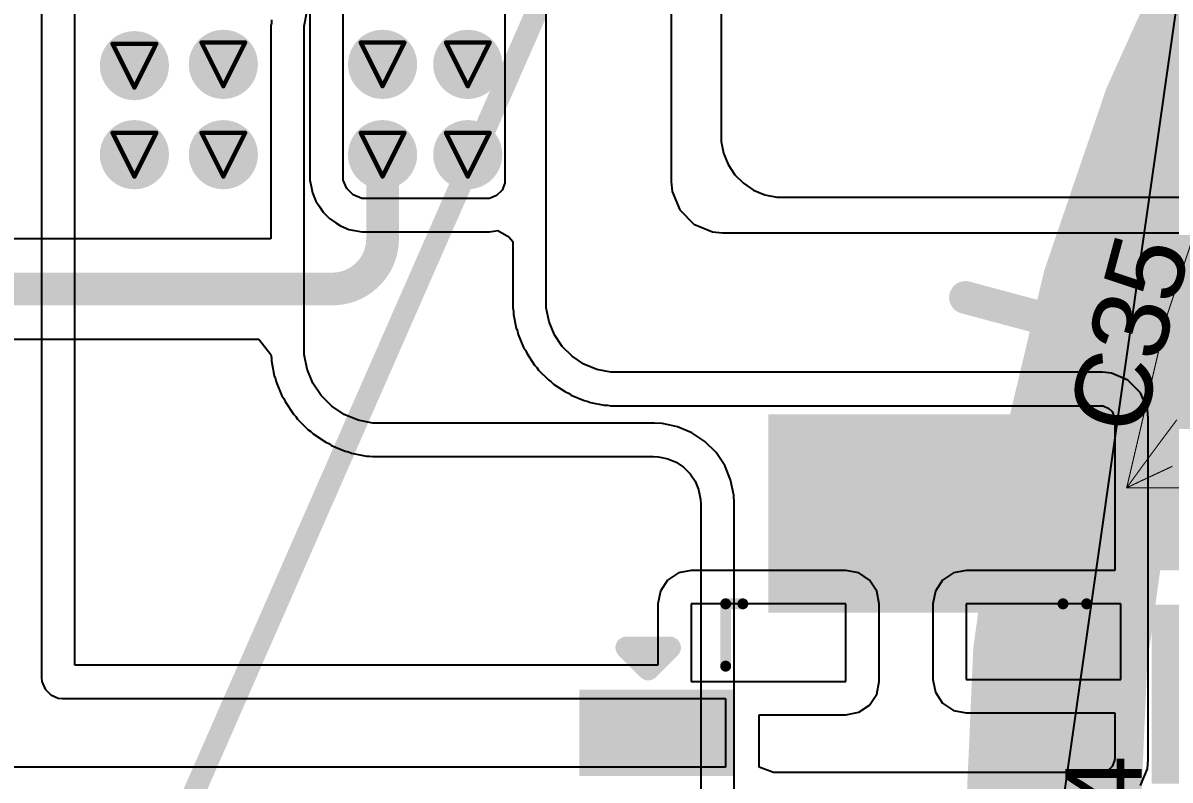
# Model space of a CAD drawing. Header units: inches. Extents: x -7 to 348, y -14 to 159.
# Drawn here: x 1.33 to 14.68, y 20.15 to 28.95 of the extents above; entities that cross this region are included whole.
import ezdxf

# ---------------------------------------------------------------- set-up
doc = ezdxf.new("R2010")
doc.units = ezdxf.units.IN
for name, color, linetype in [('Bottom Layer', 5, 'Continuous'), ('Bottom Overlay', 54, 'Continuous'), ('Bottom Paste', 16, 'Continuous'), ('Bottom Solder', 6, 'Continuous'), ('Dimension', 6, 'Continuous'), ('Drill Drawing', 1, 'Continuous'), ('Fabrication', 76, 'Continuous'), ('Top Layer', 1, 'Continuous'), ('Top Overlay', 2, 'Continuous'), ('Via Holes', 16, 'Continuous')]:
    doc.layers.add(name, color=color, linetype=linetype)
doc.styles.add('Arial', font='', dxfattribs={"height": 0.2})
doc.styles.add('Arial Black_Bold', font='', dxfattribs={"height": 0.2})
doc.styles.get('Arial').set_extended_font_data('Arial')
doc.styles.get('Arial Black_Bold').set_extended_font_data('Arial Black', bold=True)

msp = doc.modelspace()

# ---------------------------------------------------------------- hatches: boundary and pattern name
at = {"layer": 'Bottom Layer'}
h = msp.add_hatch(color=5, dxfattribs=at)
edge = h.paths.add_edge_path()
edge.add_arc((2.631, 28.458), 0.3, 0, 360)
h = msp.add_hatch(color=5, dxfattribs=at)
edge = h.paths.add_edge_path()
edge.add_arc((3.666, 28.473), 0.3, 0, 360)
h = msp.add_hatch(color=5, dxfattribs=at)
edge = h.paths.add_edge_path()
edge.add_arc((5.519, 28.473), 0.3, 0, 360)
h = msp.add_hatch(color=5, dxfattribs=at)
edge = h.paths.add_edge_path()
edge.add_arc((6.51, 28.473), 0.3, 0, 360)
h = msp.add_hatch(color=5, dxfattribs=at)
edge = h.paths.add_edge_path()
edge.add_arc((2.631, 27.423), 0.3, 0, 360)
h = msp.add_hatch(color=5, dxfattribs=at)
edge = h.paths.add_edge_path()
edge.add_arc((3.666, 27.423), 0.3, 0, 360)
h = msp.add_hatch(color=5, dxfattribs=at)
edge = h.paths.add_edge_path()
edge.add_arc((5.519, 27.423), 0.3, 0, 360)
h = msp.add_hatch(color=5, dxfattribs=at)
edge = h.paths.add_edge_path()
edge.add_arc((6.51, 27.423), 0.3, 0, 360)
for points in [[(13.111, 24.3), (13.111, 22.2), (10.111, 22.2), (10.111, 24.3)], [(9.511, 21.1), (9.511, 20.3), (7.911, 20.3), (7.911, 21.1)]]:
    msp.add_hatch(color=5, dxfattribs=at).paths.add_polyline_path(points)
at = {"layer": 'Bottom Paste'}
for points in [[(13.111, 24.3), (13.111, 22.2), (10.111, 22.2), (10.111, 24.3)], [(9.511, 21.1), (9.511, 20.3), (7.911, 20.3), (7.911, 21.1)]]:
    msp.add_hatch(color=16, dxfattribs=at).paths.add_polyline_path(points)
at = {"layer": 'Bottom Solder'}
h = msp.add_hatch(color=6, dxfattribs=at)
edge = h.paths.add_edge_path()
edge.add_arc((2.631, 28.458), 0.402, 0, 360)
h = msp.add_hatch(color=6, dxfattribs=at)
edge = h.paths.add_edge_path()
edge.add_arc((3.666, 28.473), 0.402, 0, 360)
h = msp.add_hatch(color=6, dxfattribs=at)
edge = h.paths.add_edge_path()
edge.add_arc((5.519, 28.473), 0.402, 0, 360)
h = msp.add_hatch(color=6, dxfattribs=at)
edge = h.paths.add_edge_path()
edge.add_arc((6.51, 28.473), 0.402, 0, 360)
h = msp.add_hatch(color=6, dxfattribs=at)
edge = h.paths.add_edge_path()
edge.add_arc((2.631, 27.423), 0.402, 0, 360)
h = msp.add_hatch(color=6, dxfattribs=at)
edge = h.paths.add_edge_path()
edge.add_arc((3.666, 27.423), 0.402, 0, 360)
h = msp.add_hatch(color=6, dxfattribs=at)
edge = h.paths.add_edge_path()
edge.add_arc((5.519, 27.423), 0.402, 0, 360)
h = msp.add_hatch(color=6, dxfattribs=at)
edge = h.paths.add_edge_path()
edge.add_arc((6.51, 27.423), 0.402, 0, 360)
for points in [[(13.213, 24.402), (13.213, 22.098), (10.009, 22.098), (10.009, 24.402)], [(9.613, 21.202), (9.613, 20.198), (7.809, 20.198), (7.809, 21.202)]]:
    msp.add_hatch(color=6, dxfattribs=at).paths.add_polyline_path(points)
at = {"layer": 'Top Layer'}
h = msp.add_hatch(color=1, dxfattribs=at)
edge = h.paths.add_edge_path()
edge.add_arc((2.631, 28.458), 0.3, 0, 360)
h = msp.add_hatch(color=1, dxfattribs=at)
edge = h.paths.add_edge_path()
edge.add_arc((3.666, 28.473), 0.3, 0, 360)
h = msp.add_hatch(color=1, dxfattribs=at)
edge = h.paths.add_edge_path()
edge.add_arc((5.519, 28.473), 0.3, 0, 360)
h = msp.add_hatch(color=1, dxfattribs=at)
edge = h.paths.add_edge_path()
edge.add_arc((6.51, 28.473), 0.3, 0, 360)
h = msp.add_hatch(color=1, dxfattribs=at)
edge = h.paths.add_edge_path()
edge.add_arc((2.631, 27.423), 0.3, 0, 360)
h = msp.add_hatch(color=1, dxfattribs=at)
edge = h.paths.add_edge_path()
edge.add_arc((3.666, 27.423), 0.3, 0, 360)
h = msp.add_hatch(color=1, dxfattribs=at)
edge = h.paths.add_edge_path()
edge.add_arc((5.519, 27.423), 0.3, 0, 360)
h = msp.add_hatch(color=1, dxfattribs=at)
edge = h.paths.add_edge_path()
edge.add_arc((6.51, 27.423), 0.3, 0, 360)
at = {"layer": 'Via Holes'}
h = msp.add_hatch(color=7, dxfattribs=at)
edge = h.paths.add_edge_path()
edge.add_arc((2.631, 28.458), 0.15, 0, 360)
h = msp.add_hatch(color=7, dxfattribs=at)
edge = h.paths.add_edge_path()
edge.add_arc((3.666, 28.473), 0.15, 0, 360)
h = msp.add_hatch(color=7, dxfattribs=at)
edge = h.paths.add_edge_path()
edge.add_arc((5.519, 28.473), 0.15, 0, 360)
h = msp.add_hatch(color=7, dxfattribs=at)
edge = h.paths.add_edge_path()
edge.add_arc((6.51, 28.473), 0.15, 0, 360)
h = msp.add_hatch(color=7, dxfattribs=at)
edge = h.paths.add_edge_path()
edge.add_arc((2.631, 27.423), 0.15, 0, 360)
h = msp.add_hatch(color=7, dxfattribs=at)
edge = h.paths.add_edge_path()
edge.add_arc((3.666, 27.423), 0.15, 0, 360)
h = msp.add_hatch(color=7, dxfattribs=at)
edge = h.paths.add_edge_path()
edge.add_arc((5.519, 27.423), 0.15, 0, 360)
h = msp.add_hatch(color=7, dxfattribs=at)
edge = h.paths.add_edge_path()
edge.add_arc((6.51, 27.423), 0.15, 0, 360)

# ---------------------------------------------------------------- linework, layer by layer
at = {"layer": 'Bottom Layer'}
for p, q in [((1.55, 34.867), (1.55, 22.2)), ((1.938, 22.2), (1.938, 34.812)), ((4.673, 33.647), (4.673, 27.181)), ((5.062, 27.181), (5.062, 33.613)), ((7.424, 25.723), (7.424, 32.472)), ((6.943, 32.232), (6.943, 27.137)), ((9.457, 30.89), (9.457, 27.649)), ((8.876, 29.991), (8.876, 27.112)), ((9.457, 27.649), (9.457, 27.578)), ((9.457, 27.578), (9.485, 27.439)), ((9.485, 27.439), (9.539, 27.308)), ((9.539, 27.308), (9.617, 27.19)), ((4.673, 27.181), (4.673, 27.128)), ((4.673, 27.128), (4.673, 27.128)), ((4.673, 27.128), (4.673, 27.128)), ((4.673, 27.128), (4.687, 27.056)), ((5.062, 27.128), (5.062, 27.181)), ((5.062, 27.181), (5.062, 27.181)), ((5.102, 27.029), (5.062, 27.128)), ((6.943, 27.137), (6.943, 27.092)), ((8.876, 27.112), (8.887, 26.995)), ((9.617, 27.19), (9.718, 27.09)), ((4.687, 27.056), (4.703, 26.979)), ((4.703, 26.979), (4.703, 26.979)), ((4.703, 26.979), (4.703, 26.979)), ((4.703, 26.979), (4.744, 26.881)), ((5.178, 26.954), (5.102, 27.029)), ((6.909, 27.01), (6.846, 26.947)), ((6.943, 27.092), (6.909, 27.01)), ((8.887, 26.995), (8.977, 26.78)), ((9.718, 27.09), (9.835, 27.012)), ((9.835, 27.012), (9.966, 26.957)), ((4.744, 26.881), (4.744, 26.881)), ((4.744, 26.881), (4.744, 26.881)), ((4.744, 26.881), (4.784, 26.821)), ((5.277, 26.913), (5.178, 26.954)), ((5.33, 26.913), (5.277, 26.913)), ((6.719, 26.913), (5.33, 26.913)), ((6.764, 26.913), (6.719, 26.913)), ((6.719, 26.913), (6.719, 26.913)), ((6.846, 26.947), (6.764, 26.913)), ((9.966, 26.957), (10.105, 26.93)), ((10.105, 26.93), (10.176, 26.93)), ((10.176, 26.93), (15.297, 26.93)), ((10.176, 26.93), (10.176, 26.93)), ((4.784, 26.821), (4.828, 26.755)), ((4.828, 26.755), (4.828, 26.755)), ((4.828, 26.755), (4.828, 26.755)), ((4.828, 26.755), (4.903, 26.679)), ((8.977, 26.78), (9.142, 26.614)), ((4.903, 26.679), (4.903, 26.679)), ((4.903, 26.679), (4.903, 26.679)), ((4.903, 26.679), (4.975, 26.631)), ((4.975, 26.631), (5.029, 26.595)), ((5.029, 26.595), (5.029, 26.595)), ((5.029, 26.595), (5.029, 26.595)), ((5.029, 26.595), (5.128, 26.554)), ((9.142, 26.614), (9.358, 26.525)), ((5.128, 26.554), (5.128, 26.554)), ((5.128, 26.554), (5.128, 26.554)), ((5.128, 26.554), (5.192, 26.541)), ((5.192, 26.541), (5.277, 26.524)), ((5.277, 26.524), (5.277, 26.524)), ((5.277, 26.524), (5.277, 26.524)), ((5.277, 26.524), (5.33, 26.524)), ((5.33, 26.524), (6.719, 26.524)), ((6.719, 26.524), (6.763, 26.524)), ((6.763, 26.524), (6.837, 26.539)), ((6.763, 26.524), (6.763, 26.524)), ((6.763, 26.524), (6.763, 26.524)), ((6.837, 26.539), (6.858, 26.543)), ((6.858, 26.543), (6.989, 26.466)), ((6.989, 26.466), (7.036, 26.412)), ((9.358, 26.525), (9.475, 26.514)), ((9.475, 26.514), (14.951, 26.514)), ((9.475, 26.514), (9.475, 26.514)), ((7.036, 26.412), (7.036, 25.723)), ((7.036, 25.723), (7.036, 25.641)), ((7.036, 25.641), (7.043, 25.604)), ((7.424, 25.641), (7.424, 25.723)), ((7.424, 25.723), (7.424, 25.723)), ((7.456, 25.481), (7.424, 25.641)), ((7.043, 25.604), (7.043, 25.565)), ((7.043, 25.565), (7.075, 25.405)), ((7.075, 25.405), (7.09, 25.369)), ((7.09, 25.369), (7.097, 25.332)), ((7.519, 25.329), (7.456, 25.481)), ((7.097, 25.332), (7.16, 25.181)), ((7.61, 25.193), (7.519, 25.329)), ((7.16, 25.181), (7.181, 25.149)), ((7.181, 25.149), (7.196, 25.114)), ((7.196, 25.114), (7.287, 24.977)), ((7.725, 25.078), (7.61, 25.193)), ((7.287, 24.977), (7.314, 24.95)), ((7.861, 24.987), (7.725, 25.078)), ((8.013, 24.924), (7.861, 24.987)), ((7.314, 24.95), (7.335, 24.919)), ((7.335, 24.919), (7.451, 24.803)), ((8.173, 24.892), (8.013, 24.924)), ((8.255, 24.892), (8.173, 24.892)), ((13.896, 24.892), (8.255, 24.892)), ((13.999, 24.882), (13.896, 24.892)), ((13.896, 24.892), (13.896, 24.892)), ((14.191, 24.802), (13.999, 24.882)), ((7.451, 24.803), (7.482, 24.782)), ((7.482, 24.782), (7.509, 24.755)), ((7.509, 24.755), (7.646, 24.664)), ((14.338, 24.655), (14.191, 24.802)), ((7.646, 24.664), (7.681, 24.649)), ((7.681, 24.649), (7.713, 24.628)), ((7.713, 24.628), (7.864, 24.565)), ((7.864, 24.565), (7.901, 24.558)), ((14.418, 24.464), (14.338, 24.655)), ((7.901, 24.558), (7.937, 24.543)), ((7.937, 24.543), (8.097, 24.511)), ((8.097, 24.511), (8.136, 24.511)), ((8.136, 24.511), (8.173, 24.504)), ((8.173, 24.504), (8.255, 24.504)), ((8.255, 24.504), (13.876, 24.504)), ((13.876, 24.504), (13.904, 24.501)), ((13.904, 24.501), (13.971, 24.473)), ((13.971, 24.473), (14.009, 24.435)), ((14.009, 24.435), (14.037, 24.368)), ((14.428, 24.36), (14.418, 24.464)), ((14.037, 24.368), (14.039, 24.341)), ((14.039, 24.341), (14.039, 22.588)), ((14.428, 20.387), (14.428, 24.36)), ((8.962, 22.559), (8.836, 22.475)), ((9.111, 22.588), (8.962, 22.559)), ((10.911, 22.588), (9.111, 22.588)), ((11.06, 22.559), (10.911, 22.588)), ((11.186, 22.475), (11.06, 22.559)), ((12.162, 22.559), (12.036, 22.475)), ((12.311, 22.588), (12.162, 22.559)), ((14.039, 22.588), (12.311, 22.588)), ((8.836, 22.475), (8.752, 22.349)), ((11.27, 22.349), (11.186, 22.475)), ((12.036, 22.475), (11.952, 22.349)), ((8.752, 22.349), (8.723, 22.2)), ((11.299, 22.2), (11.27, 22.349)), ((11.952, 22.349), (11.923, 22.2)), ((1.55, 22.2), (1.55, 21.343)), ((1.938, 21.488), (1.938, 22.2)), ((8.723, 22.2), (8.723, 21.488)), ((10.911, 22.2), (9.111, 22.2)), ((9.111, 22.2), (9.111, 21.298)), ((10.911, 21.298), (10.911, 22.2)), ((11.299, 21.298), (11.299, 22.2)), ((11.923, 22.2), (11.923, 21.319)), ((14.111, 22.2), (12.311, 22.2)), ((12.311, 22.2), (12.311, 21.319)), ((14.111, 21.319), (14.111, 22.2)), ((8.723, 21.488), (1.938, 21.488)), ((1.55, 21.343), (1.555, 21.296)), ((1.555, 21.296), (1.591, 21.208)), ((9.111, 21.298), (10.911, 21.298)), ((11.27, 21.149), (11.299, 21.298)), ((11.923, 21.319), (11.952, 21.171)), ((12.311, 21.319), (14.111, 21.319)), ((1.591, 21.208), (1.658, 21.141)), ((1.658, 21.141), (1.745, 21.105)), ((1.745, 21.105), (1.793, 21.1)), ((1.793, 21.1), (1.793, 21.1)), ((1.793, 21.1), (9.511, 21.1)), ((9.511, 21.1), (9.511, 20.3)), ((11.186, 21.023), (11.27, 21.149)), ((11.952, 21.171), (12.036, 21.045)), ((11.06, 20.939), (11.186, 21.023)), ((12.036, 21.045), (12.162, 20.96)), ((12.162, 20.96), (12.311, 20.931)), ((9.899, 20.3), (9.899, 20.909)), ((9.899, 20.909), (10.911, 20.909)), ((10.911, 20.909), (11.06, 20.939)), ((12.311, 20.931), (14.039, 20.931)), ((14.039, 20.931), (14.039, 20.406)), ((9.511, 20.3), (0.032, 20.3)), ((10.069, 20.238), (9.899, 20.3)), ((14.008, 20.309), (13.969, 20.27)), ((14.037, 20.378), (14.008, 20.309)), ((14.039, 20.406), (14.037, 20.378)), ((14.418, 20.282), (14.428, 20.387)), ((14.428, 20.387), (14.428, 20.387)), ((13.872, 20.238), (10.069, 20.238)), ((13.9, 20.241), (13.872, 20.238)), ((13.969, 20.27), (13.9, 20.241)), ((14.337, 20.089), (14.418, 20.282))]:
    msp.add_line(p, q, dxfattribs=at)
at = {"layer": 'Bottom Overlay'}
for points in [[(9.511, 22.2, 0.127, 0.127, 0), (9.711, 22.2, 0.127, 0.127, 0)], [(9.511, 22.2, 0.127, 0.127, 0), (9.511, 21.475, 0.127, 0.127, 0)], [(13.436, 22.2, 0.127, 0.127, 0), (13.711, 22.2, 0.127, 0.127, 0)], [(13.711, 22.2, 0.127, 0.127, 0), (13.711, 16.7, 0.127, 0.127, 0)], [(8.355, 21.691, 0.254, 0.254, 0), (8.609, 21.437, 0.254, 0.254, 0)], [(8.355, 21.691, 0.254, 0.254, 0), (8.863, 21.691, 0.254, 0.254, 0)], [(8.609, 21.437, 0.254, 0.254, 0), (8.863, 21.691, 0.254, 0.254, 0)]]:
    msp.add_lwpolyline(points, format="xyseb", dxfattribs=at)
for points in [[(9.479, 22.2, 0.0635, 0.0635, 1), (9.543, 22.2, 0.0635, 0.0635, 1)], [(9.479, 22.2, 0.0635, 0.0635, 1), (9.543, 22.2, 0.0635, 0.0635, 1)], [(9.679, 22.2, 0.0635, 0.0635, 1), (9.743, 22.2, 0.0635, 0.0635, 1)], [(13.404, 22.2, 0.0635, 0.0635, 1), (13.468, 22.2, 0.0635, 0.0635, 1)], [(13.679, 22.2, 0.0635, 0.0635, 1), (13.743, 22.2, 0.0635, 0.0635, 1)], [(13.679, 22.2, 0.0635, 0.0635, 1), (13.743, 22.2, 0.0635, 0.0635, 1)], [(8.292, 21.691, 0.127, 0.127, 1), (8.419, 21.691, 0.127, 0.127, 1)], [(8.292, 21.691, 0.127, 0.127, 1), (8.419, 21.691, 0.127, 0.127, 1)], [(8.8, 21.691, 0.127, 0.127, 1), (8.927, 21.691, 0.127, 0.127, 1)], [(8.8, 21.691, 0.127, 0.127, 1), (8.927, 21.691, 0.127, 0.127, 1)], [(8.546, 21.437, 0.127, 0.127, 1), (8.673, 21.437, 0.127, 0.127, 1)], [(8.546, 21.437, 0.127, 0.127, 1), (8.673, 21.437, 0.127, 0.127, 1)], [(9.479, 21.475, 0.0635, 0.0635, 1), (9.543, 21.475, 0.0635, 0.0635, 1)]]:
    msp.add_lwpolyline(points, format="xyseb", close=True, dxfattribs=at)
at = {"layer": 'Dimension'}
for points in [[(58.31, 19.467, 0.254, 0.254, 1), (13.31, 19.467, 0.254, 0.254, 1)], [(12.207, 25.762, 0.191, 0.191, 1), (12.398, 25.762, 0.191, 0.191, 1)]]:
    msp.add_lwpolyline(points, format="xyseb", close=True, dxfattribs=at)
msp.add_lwpolyline([(12.303, 25.762, 0.381, 0.381, 0), (61.168, 12.669, 0.381, 0.381, 0)], format="xyseb", dxfattribs=at)
at = {"layer": 'Drill Drawing'}
for points in [[(2.377, 28.712, 0.0508, 0.0508, 0), (2.885, 28.712, 0.0508, 0.0508, 0)], [(2.377, 28.712, 0.0508, 0.0508, 0), (2.631, 28.204, 0.0508, 0.0508, 0)], [(2.631, 28.204, 0.0508, 0.0508, 0), (2.885, 28.712, 0.0508, 0.0508, 0)], [(3.412, 28.727, 0.0508, 0.0508, 0), (3.92, 28.727, 0.0508, 0.0508, 0)], [(3.412, 28.727, 0.0508, 0.0508, 0), (3.666, 28.219, 0.0508, 0.0508, 0)], [(3.666, 28.219, 0.0508, 0.0508, 0), (3.92, 28.727, 0.0508, 0.0508, 0)], [(5.265, 28.727, 0.0508, 0.0508, 0), (5.773, 28.727, 0.0508, 0.0508, 0)], [(5.265, 28.727, 0.0508, 0.0508, 0), (5.519, 28.219, 0.0508, 0.0508, 0)], [(5.519, 28.219, 0.0508, 0.0508, 0), (5.773, 28.727, 0.0508, 0.0508, 0)], [(6.256, 28.727, 0.0508, 0.0508, 0), (6.764, 28.727, 0.0508, 0.0508, 0)], [(6.256, 28.727, 0.0508, 0.0508, 0), (6.51, 28.219, 0.0508, 0.0508, 0)], [(6.51, 28.219, 0.0508, 0.0508, 0), (6.764, 28.727, 0.0508, 0.0508, 0)], [(2.377, 27.677, 0.0508, 0.0508, 0), (2.885, 27.677, 0.0508, 0.0508, 0)], [(2.377, 27.677, 0.0508, 0.0508, 0), (2.631, 27.169, 0.0508, 0.0508, 0)], [(2.631, 27.169, 0.0508, 0.0508, 0), (2.885, 27.677, 0.0508, 0.0508, 0)], [(3.412, 27.677, 0.0508, 0.0508, 0), (3.92, 27.677, 0.0508, 0.0508, 0)], [(3.412, 27.677, 0.0508, 0.0508, 0), (3.666, 27.169, 0.0508, 0.0508, 0)], [(3.666, 27.169, 0.0508, 0.0508, 0), (3.92, 27.677, 0.0508, 0.0508, 0)], [(5.265, 27.677, 0.0508, 0.0508, 0), (5.773, 27.677, 0.0508, 0.0508, 0)], [(5.265, 27.677, 0.0508, 0.0508, 0), (5.519, 27.169, 0.0508, 0.0508, 0)], [(5.519, 27.169, 0.0508, 0.0508, 0), (5.773, 27.677, 0.0508, 0.0508, 0)], [(6.256, 27.677, 0.0508, 0.0508, 0), (6.764, 27.677, 0.0508, 0.0508, 0)], [(6.256, 27.677, 0.0508, 0.0508, 0), (6.51, 27.169, 0.0508, 0.0508, 0)], [(6.51, 27.169, 0.0508, 0.0508, 0), (6.764, 27.677, 0.0508, 0.0508, 0)]]:
    msp.add_lwpolyline(points, format="xyseb", dxfattribs=at)
for points in [[(2.364, 28.712, 0.0254, 0.0254, 1), (2.39, 28.712, 0.0254, 0.0254, 1)], [(2.364, 28.712, 0.0254, 0.0254, 1), (2.39, 28.712, 0.0254, 0.0254, 1)], [(2.872, 28.712, 0.0254, 0.0254, 1), (2.898, 28.712, 0.0254, 0.0254, 1)], [(2.872, 28.712, 0.0254, 0.0254, 1), (2.898, 28.712, 0.0254, 0.0254, 1)], [(3.399, 28.727, 0.0254, 0.0254, 1), (3.425, 28.727, 0.0254, 0.0254, 1)], [(3.399, 28.727, 0.0254, 0.0254, 1), (3.425, 28.727, 0.0254, 0.0254, 1)], [(3.907, 28.727, 0.0254, 0.0254, 1), (3.933, 28.727, 0.0254, 0.0254, 1)], [(3.907, 28.727, 0.0254, 0.0254, 1), (3.933, 28.727, 0.0254, 0.0254, 1)], [(5.252, 28.727, 0.0254, 0.0254, 1), (5.277, 28.727, 0.0254, 0.0254, 1)], [(5.252, 28.727, 0.0254, 0.0254, 1), (5.277, 28.727, 0.0254, 0.0254, 1)], [(5.76, 28.727, 0.0254, 0.0254, 1), (5.785, 28.727, 0.0254, 0.0254, 1)], [(5.76, 28.727, 0.0254, 0.0254, 1), (5.785, 28.727, 0.0254, 0.0254, 1)], [(6.244, 28.727, 0.0254, 0.0254, 1), (6.269, 28.727, 0.0254, 0.0254, 1)], [(6.244, 28.727, 0.0254, 0.0254, 1), (6.269, 28.727, 0.0254, 0.0254, 1)], [(6.752, 28.727, 0.0254, 0.0254, 1), (6.777, 28.727, 0.0254, 0.0254, 1)], [(6.752, 28.727, 0.0254, 0.0254, 1), (6.777, 28.727, 0.0254, 0.0254, 1)], [(2.618, 28.204, 0.0254, 0.0254, 1), (2.644, 28.204, 0.0254, 0.0254, 1)], [(2.618, 28.204, 0.0254, 0.0254, 1), (2.644, 28.204, 0.0254, 0.0254, 1)], [(3.653, 28.219, 0.0254, 0.0254, 1), (3.679, 28.219, 0.0254, 0.0254, 1)], [(3.653, 28.219, 0.0254, 0.0254, 1), (3.679, 28.219, 0.0254, 0.0254, 1)], [(5.506, 28.219, 0.0254, 0.0254, 1), (5.531, 28.219, 0.0254, 0.0254, 1)], [(5.506, 28.219, 0.0254, 0.0254, 1), (5.531, 28.219, 0.0254, 0.0254, 1)], [(6.498, 28.219, 0.0254, 0.0254, 1), (6.523, 28.219, 0.0254, 0.0254, 1)], [(6.498, 28.219, 0.0254, 0.0254, 1), (6.523, 28.219, 0.0254, 0.0254, 1)], [(2.364, 27.677, 0.0254, 0.0254, 1), (2.39, 27.677, 0.0254, 0.0254, 1)], [(2.364, 27.677, 0.0254, 0.0254, 1), (2.39, 27.677, 0.0254, 0.0254, 1)], [(2.872, 27.677, 0.0254, 0.0254, 1), (2.898, 27.677, 0.0254, 0.0254, 1)], [(2.872, 27.677, 0.0254, 0.0254, 1), (2.898, 27.677, 0.0254, 0.0254, 1)], [(3.399, 27.677, 0.0254, 0.0254, 1), (3.425, 27.677, 0.0254, 0.0254, 1)], [(3.399, 27.677, 0.0254, 0.0254, 1), (3.425, 27.677, 0.0254, 0.0254, 1)], [(3.907, 27.677, 0.0254, 0.0254, 1), (3.933, 27.677, 0.0254, 0.0254, 1)], [(3.907, 27.677, 0.0254, 0.0254, 1), (3.933, 27.677, 0.0254, 0.0254, 1)], [(5.252, 27.677, 0.0254, 0.0254, 1), (5.277, 27.677, 0.0254, 0.0254, 1)], [(5.252, 27.677, 0.0254, 0.0254, 1), (5.277, 27.677, 0.0254, 0.0254, 1)], [(5.76, 27.677, 0.0254, 0.0254, 1), (5.785, 27.677, 0.0254, 0.0254, 1)], [(5.76, 27.677, 0.0254, 0.0254, 1), (5.785, 27.677, 0.0254, 0.0254, 1)], [(6.244, 27.677, 0.0254, 0.0254, 1), (6.269, 27.677, 0.0254, 0.0254, 1)], [(6.244, 27.677, 0.0254, 0.0254, 1), (6.269, 27.677, 0.0254, 0.0254, 1)], [(6.752, 27.677, 0.0254, 0.0254, 1), (6.777, 27.677, 0.0254, 0.0254, 1)], [(6.752, 27.677, 0.0254, 0.0254, 1), (6.777, 27.677, 0.0254, 0.0254, 1)], [(2.618, 27.169, 0.0254, 0.0254, 1), (2.644, 27.169, 0.0254, 0.0254, 1)], [(2.618, 27.169, 0.0254, 0.0254, 1), (2.644, 27.169, 0.0254, 0.0254, 1)], [(3.653, 27.169, 0.0254, 0.0254, 1), (3.679, 27.169, 0.0254, 0.0254, 1)], [(3.653, 27.169, 0.0254, 0.0254, 1), (3.679, 27.169, 0.0254, 0.0254, 1)], [(5.506, 27.169, 0.0254, 0.0254, 1), (5.531, 27.169, 0.0254, 0.0254, 1)], [(5.506, 27.169, 0.0254, 0.0254, 1), (5.531, 27.169, 0.0254, 0.0254, 1)], [(6.498, 27.169, 0.0254, 0.0254, 1), (6.523, 27.169, 0.0254, 0.0254, 1)], [(6.498, 27.169, 0.0254, 0.0254, 1), (6.523, 27.169, 0.0254, 0.0254, 1)]]:
    msp.add_lwpolyline(points, format="xyseb", close=True, dxfattribs=at)
at = {"layer": 'Fabrication'}
for points in [[(54.511, 31.138, 0.0127, 0.0127, -1.205705), (14.177, 15.55, 0.0127, 0.0127, 0)], [(54.511, 31.138, 0.0127, 0.0127, -1.205705), (14.177, 15.55, 0.0127, 0.0127, 0)], [(14.178, 23.55, 0.0127, 0.0127, -0.093151), (17.106, 31.131, 0.0127, 0.0127, 0)], [(14.178, 23.55, 0.0127, 0.0127, -0.093151), (17.106, 31.131, 0.0127, 0.0127, 0)], [(14.575, 24.092, 0.0127, 0.0127, 0), (14.761, 24.34, 0.0127, 0.0127, 0)], [(14.575, 24.092, 0.0127, 0.0127, 0), (14.761, 24.34, 0.0127, 0.0127, 0)], [(14.494, 23.982, 0.0127, 0.0127, 0), (14.53, 24.03, 0.0127, 0.0127, 0)], [(14.494, 23.982, 0.0127, 0.0127, 0), (14.53, 24.03, 0.0127, 0.0127, 0)], [(14.53, 24.03, 0.0127, 0.0127, 0), (14.575, 24.092, 0.0127, 0.0127, 0)], [(14.53, 24.03, 0.0127, 0.0127, 0), (14.575, 24.092, 0.0127, 0.0127, 0)], [(14.41, 23.868, 0.0127, 0.0127, 0), (14.435, 23.903, 0.0127, 0.0127, 0)], [(14.41, 23.868, 0.0127, 0.0127, 0), (14.435, 23.903, 0.0127, 0.0127, 0)], [(14.435, 23.903, 0.0127, 0.0127, 0), (14.463, 23.94, 0.0127, 0.0127, 0)], [(14.435, 23.903, 0.0127, 0.0127, 0), (14.463, 23.94, 0.0127, 0.0127, 0)], [(14.463, 23.94, 0.0127, 0.0127, 0), (14.494, 23.982, 0.0127, 0.0127, 0)], [(14.463, 23.94, 0.0127, 0.0127, 0), (14.494, 23.982, 0.0127, 0.0127, 0)], [(14.324, 23.751, 0.0127, 0.0127, 0), (14.344, 23.778, 0.0127, 0.0127, 0)], [(14.324, 23.751, 0.0127, 0.0127, 0), (14.344, 23.778, 0.0127, 0.0127, 0)], [(14.344, 23.778, 0.0127, 0.0127, 0), (14.365, 23.807, 0.0127, 0.0127, 0)], [(14.344, 23.778, 0.0127, 0.0127, 0), (14.365, 23.807, 0.0127, 0.0127, 0)], [(14.365, 23.807, 0.0127, 0.0127, 0), (14.387, 23.837, 0.0127, 0.0127, 0)], [(14.365, 23.807, 0.0127, 0.0127, 0), (14.387, 23.837, 0.0127, 0.0127, 0)], [(14.387, 23.837, 0.0127, 0.0127, 0), (14.41, 23.868, 0.0127, 0.0127, 0)], [(14.387, 23.837, 0.0127, 0.0127, 0), (14.41, 23.868, 0.0127, 0.0127, 0)], [(14.582, 23.74, 0.0127, 0.0127, 0), (14.621, 23.758, 0.0127, 0.0127, 0)], [(14.582, 23.74, 0.0127, 0.0127, 0), (14.621, 23.758, 0.0127, 0.0127, 0)], [(14.621, 23.758, 0.0127, 0.0127, 0), (14.663, 23.778, 0.0127, 0.0127, 0)], [(14.621, 23.758, 0.0127, 0.0127, 0), (14.663, 23.778, 0.0127, 0.0127, 0)], [(14.663, 23.778, 0.0127, 0.0127, 0), (14.71, 23.8, 0.0127, 0.0127, 0)], [(14.663, 23.778, 0.0127, 0.0127, 0), (14.71, 23.8, 0.0127, 0.0127, 0)], [(14.224, 23.614, 0.0127, 0.0127, 0), (14.239, 23.635, 0.0127, 0.0127, 0)], [(14.224, 23.614, 0.0127, 0.0127, 0), (14.239, 23.635, 0.0127, 0.0127, 0)], [(14.239, 23.635, 0.0127, 0.0127, 0), (14.255, 23.656, 0.0127, 0.0127, 0)], [(14.239, 23.635, 0.0127, 0.0127, 0), (14.255, 23.656, 0.0127, 0.0127, 0)], [(14.255, 23.656, 0.0127, 0.0127, 0), (14.271, 23.679, 0.0127, 0.0127, 0)], [(14.255, 23.656, 0.0127, 0.0127, 0), (14.271, 23.679, 0.0127, 0.0127, 0)], [(14.271, 23.679, 0.0127, 0.0127, 0), (14.288, 23.701, 0.0127, 0.0127, 0)], [(14.271, 23.679, 0.0127, 0.0127, 0), (14.288, 23.701, 0.0127, 0.0127, 0)], [(14.288, 23.701, 0.0127, 0.0127, 0), (14.305, 23.725, 0.0127, 0.0127, 0)], [(14.288, 23.701, 0.0127, 0.0127, 0), (14.305, 23.725, 0.0127, 0.0127, 0)], [(14.305, 23.725, 0.0127, 0.0127, 0), (14.324, 23.751, 0.0127, 0.0127, 0)], [(14.305, 23.725, 0.0127, 0.0127, 0), (14.324, 23.751, 0.0127, 0.0127, 0)], [(14.316, 23.616, 0.0127, 0.0127, 0), (14.342, 23.628, 0.0127, 0.0127, 0)], [(14.316, 23.616, 0.0127, 0.0127, 0), (14.342, 23.628, 0.0127, 0.0127, 0)], [(14.342, 23.628, 0.0127, 0.0127, 0), (14.367, 23.64, 0.0127, 0.0127, 0)], [(14.342, 23.628, 0.0127, 0.0127, 0), (14.367, 23.64, 0.0127, 0.0127, 0)], [(14.367, 23.64, 0.0127, 0.0127, 0), (14.394, 23.652, 0.0127, 0.0127, 0)], [(14.367, 23.64, 0.0127, 0.0127, 0), (14.394, 23.652, 0.0127, 0.0127, 0)], [(14.394, 23.652, 0.0127, 0.0127, 0), (14.422, 23.666, 0.0127, 0.0127, 0)], [(14.394, 23.652, 0.0127, 0.0127, 0), (14.422, 23.666, 0.0127, 0.0127, 0)], [(14.422, 23.666, 0.0127, 0.0127, 0), (14.451, 23.679, 0.0127, 0.0127, 0)], [(14.422, 23.666, 0.0127, 0.0127, 0), (14.451, 23.679, 0.0127, 0.0127, 0)], [(14.451, 23.679, 0.0127, 0.0127, 0), (14.481, 23.693, 0.0127, 0.0127, 0)], [(14.451, 23.679, 0.0127, 0.0127, 0), (14.481, 23.693, 0.0127, 0.0127, 0)], [(14.481, 23.693, 0.0127, 0.0127, 0), (14.513, 23.708, 0.0127, 0.0127, 0)], [(14.481, 23.693, 0.0127, 0.0127, 0), (14.513, 23.708, 0.0127, 0.0127, 0)], [(14.513, 23.708, 0.0127, 0.0127, 0), (14.547, 23.724, 0.0127, 0.0127, 0)], [(14.513, 23.708, 0.0127, 0.0127, 0), (14.547, 23.724, 0.0127, 0.0127, 0)], [(14.547, 23.724, 0.0127, 0.0127, 0), (14.582, 23.74, 0.0127, 0.0127, 0)], [(14.547, 23.724, 0.0127, 0.0127, 0), (14.582, 23.74, 0.0127, 0.0127, 0)], [(14.178, 23.55, 0.0127, 0.0127, 0), (14.201, 23.561, 0.0127, 0.0127, 0)], [(14.178, 23.55, 0.0127, 0.0127, 0), (14.201, 23.561, 0.0127, 0.0127, 0)], [(14.178, 23.55, 0.0127, 0.0127, 0), (14.181, 23.554, 0.0127, 0.0127, 0)], [(14.178, 23.55, 0.0127, 0.0127, 0), (14.181, 23.554, 0.0127, 0.0127, 0)], [(14.178, 23.55, 0.0127, 0.0127, 0), (22.395, 23.55, 0.0127, 0.0127, 0)], [(14.178, 23.55, 0.0127, 0.0127, 0), (22.395, 23.55, 0.0127, 0.0127, 0)], [(14.181, 23.554, 0.0127, 0.0127, 0), (14.195, 23.574, 0.0127, 0.0127, 0)], [(14.181, 23.554, 0.0127, 0.0127, 0), (14.195, 23.574, 0.0127, 0.0127, 0)], [(14.195, 23.574, 0.0127, 0.0127, 0), (14.209, 23.593, 0.0127, 0.0127, 0)], [(14.195, 23.574, 0.0127, 0.0127, 0), (14.209, 23.593, 0.0127, 0.0127, 0)], [(14.201, 23.561, 0.0127, 0.0127, 0), (14.223, 23.571, 0.0127, 0.0127, 0)], [(14.201, 23.561, 0.0127, 0.0127, 0), (14.223, 23.571, 0.0127, 0.0127, 0)], [(14.209, 23.593, 0.0127, 0.0127, 0), (14.224, 23.614, 0.0127, 0.0127, 0)], [(14.209, 23.593, 0.0127, 0.0127, 0), (14.224, 23.614, 0.0127, 0.0127, 0)], [(14.223, 23.571, 0.0127, 0.0127, 0), (14.244, 23.582, 0.0127, 0.0127, 0)], [(14.223, 23.571, 0.0127, 0.0127, 0), (14.244, 23.582, 0.0127, 0.0127, 0)], [(14.244, 23.582, 0.0127, 0.0127, 0), (14.268, 23.593, 0.0127, 0.0127, 0)], [(14.244, 23.582, 0.0127, 0.0127, 0), (14.268, 23.593, 0.0127, 0.0127, 0)], [(14.268, 23.593, 0.0127, 0.0127, 0), (14.291, 23.604, 0.0127, 0.0127, 0)], [(14.268, 23.593, 0.0127, 0.0127, 0), (14.291, 23.604, 0.0127, 0.0127, 0)], [(14.291, 23.604, 0.0127, 0.0127, 0), (14.316, 23.616, 0.0127, 0.0127, 0)], [(14.291, 23.604, 0.0127, 0.0127, 0), (14.316, 23.616, 0.0127, 0.0127, 0)]]:
    msp.add_lwpolyline(points, format="xyseb", dxfattribs=at)
for points in [[(14.527, 24.03, 0.00635, 0.00635, 1), (14.533, 24.03, 0.00635, 0.00635, 1)], [(14.527, 24.03, 0.00635, 0.00635, 1), (14.533, 24.03, 0.00635, 0.00635, 1)], [(14.527, 24.03, 0.00635, 0.00635, 1), (14.533, 24.03, 0.00635, 0.00635, 1)], [(14.527, 24.03, 0.00635, 0.00635, 1), (14.533, 24.03, 0.00635, 0.00635, 1)], [(14.572, 24.092, 0.00635, 0.00635, 1), (14.579, 24.092, 0.00635, 0.00635, 1)], [(14.572, 24.092, 0.00635, 0.00635, 1), (14.579, 24.092, 0.00635, 0.00635, 1)], [(14.572, 24.092, 0.00635, 0.00635, 1), (14.579, 24.092, 0.00635, 0.00635, 1)], [(14.572, 24.092, 0.00635, 0.00635, 1), (14.579, 24.092, 0.00635, 0.00635, 1)], [(14.432, 23.903, 0.00635, 0.00635, 1), (14.439, 23.903, 0.00635, 0.00635, 1)], [(14.432, 23.903, 0.00635, 0.00635, 1), (14.439, 23.903, 0.00635, 0.00635, 1)], [(14.432, 23.903, 0.00635, 0.00635, 1), (14.439, 23.903, 0.00635, 0.00635, 1)], [(14.432, 23.903, 0.00635, 0.00635, 1), (14.439, 23.903, 0.00635, 0.00635, 1)], [(14.46, 23.94, 0.00635, 0.00635, 1), (14.466, 23.94, 0.00635, 0.00635, 1)], [(14.46, 23.94, 0.00635, 0.00635, 1), (14.466, 23.94, 0.00635, 0.00635, 1)], [(14.46, 23.94, 0.00635, 0.00635, 1), (14.466, 23.94, 0.00635, 0.00635, 1)], [(14.46, 23.94, 0.00635, 0.00635, 1), (14.466, 23.94, 0.00635, 0.00635, 1)], [(14.491, 23.982, 0.00635, 0.00635, 1), (14.497, 23.982, 0.00635, 0.00635, 1)], [(14.491, 23.982, 0.00635, 0.00635, 1), (14.497, 23.982, 0.00635, 0.00635, 1)], [(14.491, 23.982, 0.00635, 0.00635, 1), (14.497, 23.982, 0.00635, 0.00635, 1)], [(14.491, 23.982, 0.00635, 0.00635, 1), (14.497, 23.982, 0.00635, 0.00635, 1)], [(14.34, 23.778, 0.00635, 0.00635, 1), (14.347, 23.778, 0.00635, 0.00635, 1)], [(14.34, 23.778, 0.00635, 0.00635, 1), (14.347, 23.778, 0.00635, 0.00635, 1)], [(14.34, 23.778, 0.00635, 0.00635, 1), (14.347, 23.778, 0.00635, 0.00635, 1)], [(14.34, 23.778, 0.00635, 0.00635, 1), (14.347, 23.778, 0.00635, 0.00635, 1)], [(14.361, 23.807, 0.00635, 0.00635, 1), (14.368, 23.807, 0.00635, 0.00635, 1)], [(14.361, 23.807, 0.00635, 0.00635, 1), (14.368, 23.807, 0.00635, 0.00635, 1)], [(14.361, 23.807, 0.00635, 0.00635, 1), (14.368, 23.807, 0.00635, 0.00635, 1)], [(14.361, 23.807, 0.00635, 0.00635, 1), (14.368, 23.807, 0.00635, 0.00635, 1)], [(14.384, 23.837, 0.00635, 0.00635, 1), (14.39, 23.837, 0.00635, 0.00635, 1)], [(14.384, 23.837, 0.00635, 0.00635, 1), (14.39, 23.837, 0.00635, 0.00635, 1)], [(14.384, 23.837, 0.00635, 0.00635, 1), (14.39, 23.837, 0.00635, 0.00635, 1)], [(14.384, 23.837, 0.00635, 0.00635, 1), (14.39, 23.837, 0.00635, 0.00635, 1)], [(14.407, 23.868, 0.00635, 0.00635, 1), (14.413, 23.868, 0.00635, 0.00635, 1)], [(14.407, 23.868, 0.00635, 0.00635, 1), (14.413, 23.868, 0.00635, 0.00635, 1)], [(14.407, 23.868, 0.00635, 0.00635, 1), (14.413, 23.868, 0.00635, 0.00635, 1)], [(14.407, 23.868, 0.00635, 0.00635, 1), (14.413, 23.868, 0.00635, 0.00635, 1)], [(14.618, 23.758, 0.00635, 0.00635, 1), (14.624, 23.758, 0.00635, 0.00635, 1)], [(14.618, 23.758, 0.00635, 0.00635, 1), (14.624, 23.758, 0.00635, 0.00635, 1)], [(14.618, 23.758, 0.00635, 0.00635, 1), (14.624, 23.758, 0.00635, 0.00635, 1)], [(14.618, 23.758, 0.00635, 0.00635, 1), (14.624, 23.758, 0.00635, 0.00635, 1)], [(14.66, 23.778, 0.00635, 0.00635, 1), (14.666, 23.778, 0.00635, 0.00635, 1)], [(14.66, 23.778, 0.00635, 0.00635, 1), (14.666, 23.778, 0.00635, 0.00635, 1)], [(14.66, 23.778, 0.00635, 0.00635, 1), (14.666, 23.778, 0.00635, 0.00635, 1)], [(14.66, 23.778, 0.00635, 0.00635, 1), (14.666, 23.778, 0.00635, 0.00635, 1)], [(14.236, 23.635, 0.00635, 0.00635, 1), (14.243, 23.635, 0.00635, 0.00635, 1)], [(14.236, 23.635, 0.00635, 0.00635, 1), (14.243, 23.635, 0.00635, 0.00635, 1)], [(14.236, 23.635, 0.00635, 0.00635, 1), (14.243, 23.635, 0.00635, 0.00635, 1)], [(14.236, 23.635, 0.00635, 0.00635, 1), (14.243, 23.635, 0.00635, 0.00635, 1)], [(14.252, 23.656, 0.00635, 0.00635, 1), (14.258, 23.656, 0.00635, 0.00635, 1)], [(14.252, 23.656, 0.00635, 0.00635, 1), (14.258, 23.656, 0.00635, 0.00635, 1)], [(14.252, 23.656, 0.00635, 0.00635, 1), (14.258, 23.656, 0.00635, 0.00635, 1)], [(14.252, 23.656, 0.00635, 0.00635, 1), (14.258, 23.656, 0.00635, 0.00635, 1)], [(14.268, 23.679, 0.00635, 0.00635, 1), (14.274, 23.679, 0.00635, 0.00635, 1)], [(14.268, 23.679, 0.00635, 0.00635, 1), (14.274, 23.679, 0.00635, 0.00635, 1)], [(14.268, 23.679, 0.00635, 0.00635, 1), (14.274, 23.679, 0.00635, 0.00635, 1)], [(14.268, 23.679, 0.00635, 0.00635, 1), (14.274, 23.679, 0.00635, 0.00635, 1)], [(14.284, 23.701, 0.00635, 0.00635, 1), (14.291, 23.701, 0.00635, 0.00635, 1)], [(14.284, 23.701, 0.00635, 0.00635, 1), (14.291, 23.701, 0.00635, 0.00635, 1)], [(14.284, 23.701, 0.00635, 0.00635, 1), (14.291, 23.701, 0.00635, 0.00635, 1)], [(14.284, 23.701, 0.00635, 0.00635, 1), (14.291, 23.701, 0.00635, 0.00635, 1)], [(14.302, 23.725, 0.00635, 0.00635, 1), (14.308, 23.725, 0.00635, 0.00635, 1)], [(14.302, 23.725, 0.00635, 0.00635, 1), (14.308, 23.725, 0.00635, 0.00635, 1)], [(14.302, 23.725, 0.00635, 0.00635, 1), (14.308, 23.725, 0.00635, 0.00635, 1)], [(14.302, 23.725, 0.00635, 0.00635, 1), (14.308, 23.725, 0.00635, 0.00635, 1)], [(14.321, 23.751, 0.00635, 0.00635, 1), (14.327, 23.751, 0.00635, 0.00635, 1)], [(14.321, 23.751, 0.00635, 0.00635, 1), (14.327, 23.751, 0.00635, 0.00635, 1)], [(14.321, 23.751, 0.00635, 0.00635, 1), (14.327, 23.751, 0.00635, 0.00635, 1)], [(14.321, 23.751, 0.00635, 0.00635, 1), (14.327, 23.751, 0.00635, 0.00635, 1)], [(14.338, 23.628, 0.00635, 0.00635, 1), (14.345, 23.628, 0.00635, 0.00635, 1)], [(14.338, 23.628, 0.00635, 0.00635, 1), (14.345, 23.628, 0.00635, 0.00635, 1)], [(14.338, 23.628, 0.00635, 0.00635, 1), (14.345, 23.628, 0.00635, 0.00635, 1)], [(14.338, 23.628, 0.00635, 0.00635, 1), (14.345, 23.628, 0.00635, 0.00635, 1)], [(14.364, 23.64, 0.00635, 0.00635, 1), (14.37, 23.64, 0.00635, 0.00635, 1)], [(14.364, 23.64, 0.00635, 0.00635, 1), (14.37, 23.64, 0.00635, 0.00635, 1)], [(14.364, 23.64, 0.00635, 0.00635, 1), (14.37, 23.64, 0.00635, 0.00635, 1)], [(14.364, 23.64, 0.00635, 0.00635, 1), (14.37, 23.64, 0.00635, 0.00635, 1)], [(14.39, 23.652, 0.00635, 0.00635, 1), (14.397, 23.652, 0.00635, 0.00635, 1)], [(14.39, 23.652, 0.00635, 0.00635, 1), (14.397, 23.652, 0.00635, 0.00635, 1)], [(14.39, 23.652, 0.00635, 0.00635, 1), (14.397, 23.652, 0.00635, 0.00635, 1)], [(14.39, 23.652, 0.00635, 0.00635, 1), (14.397, 23.652, 0.00635, 0.00635, 1)], [(14.419, 23.666, 0.00635, 0.00635, 1), (14.425, 23.666, 0.00635, 0.00635, 1)], [(14.419, 23.666, 0.00635, 0.00635, 1), (14.425, 23.666, 0.00635, 0.00635, 1)], [(14.419, 23.666, 0.00635, 0.00635, 1), (14.425, 23.666, 0.00635, 0.00635, 1)], [(14.419, 23.666, 0.00635, 0.00635, 1), (14.425, 23.666, 0.00635, 0.00635, 1)], [(14.448, 23.679, 0.00635, 0.00635, 1), (14.454, 23.679, 0.00635, 0.00635, 1)], [(14.448, 23.679, 0.00635, 0.00635, 1), (14.454, 23.679, 0.00635, 0.00635, 1)], [(14.448, 23.679, 0.00635, 0.00635, 1), (14.454, 23.679, 0.00635, 0.00635, 1)], [(14.448, 23.679, 0.00635, 0.00635, 1), (14.454, 23.679, 0.00635, 0.00635, 1)], [(14.478, 23.693, 0.00635, 0.00635, 1), (14.484, 23.693, 0.00635, 0.00635, 1)], [(14.478, 23.693, 0.00635, 0.00635, 1), (14.484, 23.693, 0.00635, 0.00635, 1)], [(14.478, 23.693, 0.00635, 0.00635, 1), (14.484, 23.693, 0.00635, 0.00635, 1)], [(14.478, 23.693, 0.00635, 0.00635, 1), (14.484, 23.693, 0.00635, 0.00635, 1)], [(14.51, 23.708, 0.00635, 0.00635, 1), (14.516, 23.708, 0.00635, 0.00635, 1)], [(14.51, 23.708, 0.00635, 0.00635, 1), (14.516, 23.708, 0.00635, 0.00635, 1)], [(14.51, 23.708, 0.00635, 0.00635, 1), (14.516, 23.708, 0.00635, 0.00635, 1)], [(14.51, 23.708, 0.00635, 0.00635, 1), (14.516, 23.708, 0.00635, 0.00635, 1)], [(14.543, 23.724, 0.00635, 0.00635, 1), (14.55, 23.724, 0.00635, 0.00635, 1)], [(14.543, 23.724, 0.00635, 0.00635, 1), (14.55, 23.724, 0.00635, 0.00635, 1)], [(14.543, 23.724, 0.00635, 0.00635, 1), (14.55, 23.724, 0.00635, 0.00635, 1)], [(14.543, 23.724, 0.00635, 0.00635, 1), (14.55, 23.724, 0.00635, 0.00635, 1)], [(14.579, 23.74, 0.00635, 0.00635, 1), (14.585, 23.74, 0.00635, 0.00635, 1)], [(14.579, 23.74, 0.00635, 0.00635, 1), (14.585, 23.74, 0.00635, 0.00635, 1)], [(14.579, 23.74, 0.00635, 0.00635, 1), (14.585, 23.74, 0.00635, 0.00635, 1)], [(14.579, 23.74, 0.00635, 0.00635, 1), (14.585, 23.74, 0.00635, 0.00635, 1)], [(14.174, 23.55, 0.00635, 0.00635, 1), (14.181, 23.55, 0.00635, 0.00635, 1)], [(14.174, 23.55, 0.00635, 0.00635, 1), (14.181, 23.55, 0.00635, 0.00635, 1)], [(14.174, 23.55, 0.00635, 0.00635, 1), (14.181, 23.55, 0.00635, 0.00635, 1)], [(14.174, 23.55, 0.00635, 0.00635, 1), (14.181, 23.55, 0.00635, 0.00635, 1)], [(14.174, 23.55, 0.00635, 0.00635, 1), (14.181, 23.55, 0.00635, 0.00635, 1)], [(14.174, 23.55, 0.00635, 0.00635, 1), (14.181, 23.55, 0.00635, 0.00635, 1)], [(14.174, 23.55, 0.00635, 0.00635, 1), (14.181, 23.55, 0.00635, 0.00635, 1)], [(14.174, 23.55, 0.00635, 0.00635, 1), (14.181, 23.55, 0.00635, 0.00635, 1)], [(14.178, 23.554, 0.00635, 0.00635, 1), (14.184, 23.554, 0.00635, 0.00635, 1)], [(14.178, 23.554, 0.00635, 0.00635, 1), (14.184, 23.554, 0.00635, 0.00635, 1)], [(14.178, 23.554, 0.00635, 0.00635, 1), (14.184, 23.554, 0.00635, 0.00635, 1)], [(14.178, 23.554, 0.00635, 0.00635, 1), (14.184, 23.554, 0.00635, 0.00635, 1)], [(14.192, 23.574, 0.00635, 0.00635, 1), (14.198, 23.574, 0.00635, 0.00635, 1)], [(14.192, 23.574, 0.00635, 0.00635, 1), (14.198, 23.574, 0.00635, 0.00635, 1)], [(14.192, 23.574, 0.00635, 0.00635, 1), (14.198, 23.574, 0.00635, 0.00635, 1)], [(14.192, 23.574, 0.00635, 0.00635, 1), (14.198, 23.574, 0.00635, 0.00635, 1)], [(14.198, 23.561, 0.00635, 0.00635, 1), (14.204, 23.561, 0.00635, 0.00635, 1)], [(14.198, 23.561, 0.00635, 0.00635, 1), (14.204, 23.561, 0.00635, 0.00635, 1)], [(14.198, 23.561, 0.00635, 0.00635, 1), (14.204, 23.561, 0.00635, 0.00635, 1)], [(14.198, 23.561, 0.00635, 0.00635, 1), (14.204, 23.561, 0.00635, 0.00635, 1)], [(14.206, 23.593, 0.00635, 0.00635, 1), (14.212, 23.593, 0.00635, 0.00635, 1)], [(14.206, 23.593, 0.00635, 0.00635, 1), (14.212, 23.593, 0.00635, 0.00635, 1)], [(14.206, 23.593, 0.00635, 0.00635, 1), (14.212, 23.593, 0.00635, 0.00635, 1)], [(14.206, 23.593, 0.00635, 0.00635, 1), (14.212, 23.593, 0.00635, 0.00635, 1)], [(14.219, 23.571, 0.00635, 0.00635, 1), (14.226, 23.571, 0.00635, 0.00635, 1)], [(14.219, 23.571, 0.00635, 0.00635, 1), (14.226, 23.571, 0.00635, 0.00635, 1)], [(14.219, 23.571, 0.00635, 0.00635, 1), (14.226, 23.571, 0.00635, 0.00635, 1)], [(14.219, 23.571, 0.00635, 0.00635, 1), (14.226, 23.571, 0.00635, 0.00635, 1)], [(14.221, 23.614, 0.00635, 0.00635, 1), (14.227, 23.614, 0.00635, 0.00635, 1)], [(14.221, 23.614, 0.00635, 0.00635, 1), (14.227, 23.614, 0.00635, 0.00635, 1)], [(14.221, 23.614, 0.00635, 0.00635, 1), (14.227, 23.614, 0.00635, 0.00635, 1)], [(14.221, 23.614, 0.00635, 0.00635, 1), (14.227, 23.614, 0.00635, 0.00635, 1)], [(14.241, 23.582, 0.00635, 0.00635, 1), (14.248, 23.582, 0.00635, 0.00635, 1)], [(14.241, 23.582, 0.00635, 0.00635, 1), (14.248, 23.582, 0.00635, 0.00635, 1)], [(14.241, 23.582, 0.00635, 0.00635, 1), (14.248, 23.582, 0.00635, 0.00635, 1)], [(14.241, 23.582, 0.00635, 0.00635, 1), (14.248, 23.582, 0.00635, 0.00635, 1)], [(14.265, 23.593, 0.00635, 0.00635, 1), (14.271, 23.593, 0.00635, 0.00635, 1)], [(14.265, 23.593, 0.00635, 0.00635, 1), (14.271, 23.593, 0.00635, 0.00635, 1)], [(14.265, 23.593, 0.00635, 0.00635, 1), (14.271, 23.593, 0.00635, 0.00635, 1)], [(14.265, 23.593, 0.00635, 0.00635, 1), (14.271, 23.593, 0.00635, 0.00635, 1)], [(14.288, 23.604, 0.00635, 0.00635, 1), (14.294, 23.604, 0.00635, 0.00635, 1)], [(14.288, 23.604, 0.00635, 0.00635, 1), (14.294, 23.604, 0.00635, 0.00635, 1)], [(14.288, 23.604, 0.00635, 0.00635, 1), (14.294, 23.604, 0.00635, 0.00635, 1)], [(14.288, 23.604, 0.00635, 0.00635, 1), (14.294, 23.604, 0.00635, 0.00635, 1)], [(14.313, 23.616, 0.00635, 0.00635, 1), (14.32, 23.616, 0.00635, 0.00635, 1)], [(14.313, 23.616, 0.00635, 0.00635, 1), (14.32, 23.616, 0.00635, 0.00635, 1)], [(14.313, 23.616, 0.00635, 0.00635, 1), (14.32, 23.616, 0.00635, 0.00635, 1)], [(14.313, 23.616, 0.00635, 0.00635, 1), (14.32, 23.616, 0.00635, 0.00635, 1)]]:
    msp.add_lwpolyline(points, format="xyseb", close=True, dxfattribs=at)
at = {"layer": 'Top Layer'}
for p, q in [((14.812, 29.537), (13.314, 19.044)), ((4.225, 28.991), (4.225, 28.953)), ((4.606, 28.916), (4.638, 29.077)), ((4.225, 28.953), (4.217, 28.916)), ((4.217, 28.916), (4.217, 26.444)), ((4.606, 25.187), (4.606, 28.916)), ((4.217, 26.444), (-0.833, 26.444)), ((-0.833, 25.279), (4.077, 25.279)), ((4.077, 25.279), (4.217, 25.101)), ((4.217, 25.101), (4.217, 25.1)), ((4.217, 25.1), (4.225, 25.062)), ((4.606, 25.1), (4.606, 25.187)), ((4.64, 24.929), (4.606, 25.1)), ((4.225, 25.062), (4.225, 25.024)), ((4.225, 25.024), (4.259, 24.853)), ((4.259, 24.853), (4.273, 24.817)), ((4.707, 24.767), (4.64, 24.929)), ((4.273, 24.817), (4.281, 24.78)), ((4.281, 24.78), (4.348, 24.618)), ((4.804, 24.622), (4.707, 24.767)), ((4.348, 24.618), (4.369, 24.587)), ((4.369, 24.587), (4.384, 24.551)), ((4.927, 24.498), (4.804, 24.622)), ((4.384, 24.551), (4.481, 24.406)), ((5.073, 24.401), (4.927, 24.498)), ((4.481, 24.406), (4.508, 24.379)), ((4.508, 24.379), (4.529, 24.347)), ((4.529, 24.347), (4.653, 24.223)), ((5.234, 24.334), (5.073, 24.401)), ((5.406, 24.3), (5.234, 24.334)), ((5.493, 24.3), (5.406, 24.3)), ((8.681, 24.3), (5.493, 24.3)), ((8.772, 24.296), (8.681, 24.3)), ((8.681, 24.3), (8.681, 24.3)), ((8.681, 24.3), (8.681, 24.3)), ((8.681, 24.3), (8.681, 24.3)), ((8.845, 24.281), (8.772, 24.296)), ((4.653, 24.223), (4.684, 24.202)), ((4.684, 24.202), (4.711, 24.175)), ((4.711, 24.175), (4.857, 24.078)), ((8.951, 24.26), (8.845, 24.281)), ((9.119, 24.19), (8.951, 24.26)), ((9.27, 24.089), (9.119, 24.19)), ((4.857, 24.078), (4.892, 24.063)), ((4.892, 24.063), (4.924, 24.042)), ((4.924, 24.042), (5.085, 23.975)), ((9.399, 23.961), (9.27, 24.089)), ((5.085, 23.975), (5.123, 23.968)), ((5.123, 23.968), (5.158, 23.953)), ((5.158, 23.953), (5.33, 23.919)), ((5.33, 23.919), (5.368, 23.919)), ((5.368, 23.919), (5.406, 23.912)), ((5.406, 23.912), (5.493, 23.912)), ((5.493, 23.912), (8.672, 23.912)), ((8.672, 23.912), (8.725, 23.909)), ((8.725, 23.909), (8.769, 23.9)), ((8.769, 23.9), (8.769, 23.9)), ((8.769, 23.9), (8.769, 23.9)), ((8.769, 23.9), (8.837, 23.887)), ((9.5, 23.809), (9.399, 23.961)), ((8.837, 23.887), (8.935, 23.846)), ((8.935, 23.846), (9.022, 23.788)), ((9.022, 23.788), (9.097, 23.713)), ((9.569, 23.641), (9.5, 23.809)), ((9.097, 23.713), (9.156, 23.625)), ((9.605, 23.463), (9.569, 23.641)), ((9.156, 23.625), (9.196, 23.528)), ((9.196, 23.528), (9.218, 23.415)), ((9.218, 23.415), (9.221, 23.362)), ((9.221, 23.362), (9.221, 17.512)), ((9.609, 23.372), (9.605, 23.463)), ((9.609, 17.512), (9.609, 23.372))]:
    msp.add_line(p, q, dxfattribs=at)
for points in [[(14.245, 13.135, 2.032, 2.032, -0.267603), (19.452, 34.998, 2.032, 2.032, 0)], [(5.519, 26.445, 0.381, 0.381, 0), (5.519, 27.423, 0.381, 0.381, 0)], [(5.519, 26.445, 0.381, 0.381, -0.414214), (4.934, 25.861, 0.381, 0.381, 0)], [(-1.186, 25.861, 0.381, 0.381, 0), (4.934, 25.861, 0.381, 0.381, 0)], [(14.044, 24.635, 0.508, 0.508, 0), (15.708, 24.189, 0.508, 0.508, 0)]]:
    msp.add_lwpolyline(points, format="xyseb", dxfattribs=at)
for points in [[(5.423, 27.423, 0.191, 0.191, 1), (5.614, 27.423, 0.191, 0.191, 1)], [(5.423, 26.445, 0.191, 0.191, 1), (5.614, 26.445, 0.191, 0.191, 1)], [(5.423, 26.445, 0.191, 0.191, 1), (5.614, 26.445, 0.191, 0.191, 1)], [(4.839, 25.861, 0.191, 0.191, 1), (5.03, 25.861, 0.191, 0.191, 1)], [(4.839, 25.861, 0.191, 0.191, 1), (5.03, 25.861, 0.191, 0.191, 1)], [(13.917, 24.635, 0.254, 0.254, 1), (14.171, 24.635, 0.254, 0.254, 1)]]:
    msp.add_lwpolyline(points, format="xyseb", close=True, dxfattribs=at)
at = {"layer": 'Top Overlay'}
msp.add_lwpolyline([(-4.564, 2.042, 0.254, 0.254, 0), (12.391, 40.652, 0.254, 0.254, 0)], format="xyseb", dxfattribs=at)

# ---------------------------------------------------------------- texts
at = {"layer": 'Bottom Overlay', "style": 'Arial Black_Bold', "text_generation_flag": 2}
msp.add_text('BLDC', height=2.54, rotation=270, dxfattribs=at).set_placement((14.468, 16.903))
at = {"layer": 'Top Overlay', "style": 'Arial'}
for s, rotation, p in [('C35', 75, (14.335, 24.123)), ('C34', 90, (14.352, 18.158))]:
    msp.add_text(s, height=0.889, rotation=rotation, dxfattribs=at).set_placement(p)

doc.saveas('drawing.dxf')
